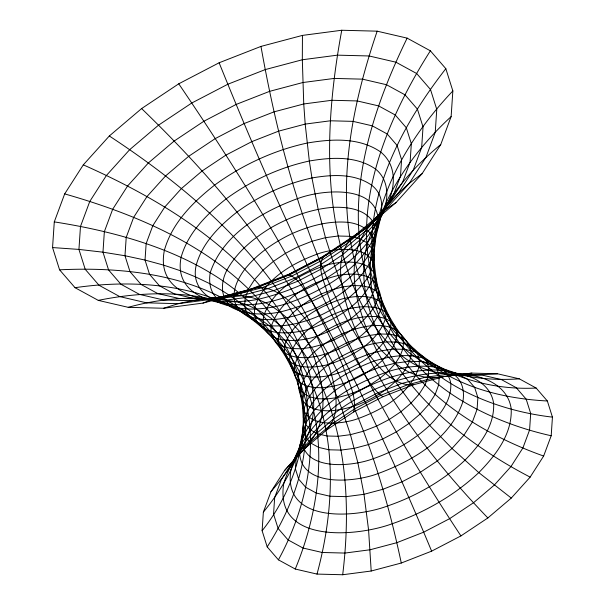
<?xml version="1.0" encoding="UTF-8"?>
<svg xmlns="http://www.w3.org/2000/svg" width="605" height="605" viewBox="0 0 605 605"><rect width="100%" height="100%" fill="white"/><g stroke="black" fill="none" stroke-linecap="round" stroke-linejoin="round"><path stroke-width="0.91" d="M302.447 35.4L260.967 46.411L219.123 62.776L178.747 83.808L141.608 108.567L109.316 135.981L83.301 164.847L64.682 193.902L54.284 221.884L52.559 247.566L59.577 269.822L75.035 287.693L98.267 300.375L128.237 307.332L163.653 308.255L202.962 303.097L244.443 292.094L286.286 275.721L326.662 254.697L363.802 229.938L396.086 202.524L422.108 173.658L440.727 144.603L451.126 116.614L452.85 90.939L445.832 68.675L430.367 50.812L407.142 38.13L377.165 31.173L341.749 30.25L302.447 35.4L302.318 59.759L303.748 103.969L305.192 124.093L309.329 161.013L311.953 177.953L318.162 209.3L325.467 237.682L333.733 263.477L338.203 275.472L347.784 297.721L352.897 307.998L363.749 326.836L375.455 343.375L381.657 350.703L394.861 363.219L401.924 368.241L409.335 372.309L417.125 375.365L425.36 377.233L434.08 377.792L471.862 373.111L497.552 373.784L519.294 378.828L536.136 388.032L547.351 400.986L552.441 417.132L551.193 435.759L543.645 456.049L530.146 477.126L511.278 498.066L487.857 517.948L460.919 535.909L431.63 551.155L401.281 563.028L371.198 571.014L342.687 574.75L317.005 574.084L295.263 569.04L278.413 559.837L267.198 546.882L262.109 530.736L263.364 512.11L270.904 491.812L284.403 470.735L310.017 442.399L330.761 424.793L354.613 408.889L380.553 395.383L407.43 384.863L434.08 377.792L471.862 373.111M267.198 546.882C294.575 503.897 313.466 451.451 302.417 400.147C296.737 387.306 295.588 372.045 305.827 361.049C315.349 349.244 328.099 340.517 341.727 334.073C357.169 327.509 374.813 322.503 391.42 327.562C402.862 332.652 407.709 345.606 417.405 353.108C452.056 386.028 500.766 398.536 547.351 400.986M342.687 574.75C352.049 498.112 345.901 414.107 300.912 348.782C285.348 327.199 263.727 308.905 237.599 302.024C201.465 295.285 163.615 297.426 128.237 307.332M341.749 30.25C325.581 117.99 320.763 213.043 357.782 296.412C369.617 321.58 385.892 345.788 409.479 361.298C435.426 378.397 468.043 375.516 497.552 373.784M317.005 574.084C337.053 500.07 338.944 412.875 291.398 348.533C247.596 289.855 163.849 286.989 98.267 300.375M303.279 449.795L326.7 429.913L353.638 411.96C357.313 396.101 347.746 380.537 342.861 365.881C333.279 343.224 322.253 321.21 310.811 299.437C271.282 224.924 226.164 153.519 178.747 83.808M377.165 31.173C348.533 115.351 330.307 211.886 366.781 296.647C378.76 322.941 397.198 347.202 422.653 361.639C452.313 376.325 486.45 381.173 519.294 378.828M295.263 569.04C324.257 498.966 332.856 409.835 283.344 346.665C233.5 286.846 147.68 277.135 75.035 287.693M407.142 38.13C368.649 117.045 338.467 213.028 374.404 298.416C400.185 361.087 471.56 391.48 536.136 388.032M278.413 559.837C314.35 494.3 328.061 405.063 277.105 343.254C226.391 278.24 136.738 266.056 59.577 269.822M430.367 50.812C381.127 128.101 337.598 235.368 391.057 321.656C396.865 334.119 414.183 342.226 410.553 357.835C406.885 370.956 396.835 380.923 386.436 389.128C370.252 400.858 351.21 409.139 331.162 410.757C320.816 411.105 308.542 409.6 302.417 400.147L297.698 382.912M262.109 530.736C305.654 476.264 321.164 394.8 278.534 335.238C228.07 262.933 137.373 234.959 54.284 221.884M445.832 68.675C395.973 132.76 351.165 219.018 381.891 301.282C406.197 372.68 481.981 408.972 552.441 417.132M263.364 512.11C286.929 483.66 304.852 448.532 307.295 411.219C307.953 381.543 297.244 352.624 281.234 327.986C231.995 254.894 146.682 217.255 64.682 193.902M326.7 429.913C340.744 414.599 336.183 391.76 331.207 373.648C324.114 349.887 313.209 327.471 301.184 305.858C259.114 231.972 202.516 167.434 141.608 108.567M270.904 491.812C292.344 466.273 315.182 436.545 313.617 401.342C312.634 372.37 301.146 344.82 286.059 320.446C238.884 246.999 161.467 199.574 83.301 164.847M452.85 90.939C399.33 147.242 354.628 228.894 381.445 307.945C407.241 379.418 480.65 419.999 551.193 435.759M163.653 308.255L178.256 303.665L191.808 300.708L232.577 295.474L262.252 287.602L292.185 275.888L321.066 260.846L347.641 243.134L370.736 223.525L398.461 193.086L409.29 183.345L422.108 173.658M284.403 470.735C296.291 456.367 312.082 444.418 318.873 426.533C322.858 415.34 323.698 403.293 322.465 391.526C319.024 363.416 306.985 337.182 292.805 312.966C248.126 239.346 180.54 182.801 109.316 135.981M451.126 116.614C398.461 165.006 350.265 241.781 378.745 315.197C405.917 386.247 474.615 431.471 543.645 456.049M440.727 144.603C409.078 170.466 381.763 203.696 367.734 242.401C360.156 268.892 364.074 297.38 373.92 322.737C402.408 392.811 464.625 443.034 530.146 477.126M377.656 216.166L386.035 209.148L396.086 202.524M363.802 229.938L357.169 233.659L351.838 238.083L322.14 257.881L289.863 274.693L256.407 287.783L223.237 296.586L213.391 299.059L178.256 303.665L146.591 302.84L119.798 296.624L99.038 285.28L85.214 269.316L78.937 249.419L80.48 226.459L89.774 201.442L106.419 175.465L129.682 149.662L158.54 125.159L191.747 103.024L227.835 84.231L265.24 69.59L302.318 59.759L337.461 55.153L369.118 55.97L395.912 62.194L416.679 73.53L430.495 89.502L436.772 109.399L435.229 132.359L425.935 157.368L409.29 183.345L386.035 209.148L351.838 238.083C339.995 250.039 339.254 268.257 341.704 283.942C345.334 306.062 353.796 327.033 363.386 347.172C394.687 410.719 438.89 467.098 487.857 517.948M286.286 275.721L326.662 254.697M357.169 233.659L323.97 255.786C316.014 266.911 324.635 281.779 327.456 293.44C334.905 314.025 344.253 333.862 353.94 353.471C385.589 416.52 422.101 477.027 460.919 535.909M353.638 411.96L382.92 396.706L413.268 384.833L443.352 376.854M244.443 292.094L250.47 289.22L287.874 274.587C299.853 277.884 304.784 292.449 311.961 301.509C323.403 320.113 333.665 339.413 343.678 358.81C375.765 421.617 404.579 486.042 431.63 551.155M202.962 303.097L213.391 299.059L250.47 289.22C267.947 283.095 284.675 295.573 295.905 307.794C310.962 324.212 322.563 343.421 333.045 362.977C365.707 425.746 386.686 493.983 401.281 563.028M413.268 384.833C393.431 385.998 379.653 368.195 368.649 354.152C354.114 334.126 342.566 312.12 332.13 289.734C296.972 212.521 275.804 129.704 260.967 46.411M52.559 247.566L78.937 249.419L102.979 252.187L124.978 255.749L145.034 260.067L163.388 265.058L180.177 270.662L195.476 276.848L209.481 283.541L222.277 290.71L233.976 298.303L244.647 306.296L254.357 314.668L263.16 323.395L271.063 332.478L278.088 341.901L284.259 351.656L289.591 361.745L294.068 372.166L299.558 388.796L303.642 393.522L309.783 396.872L317.701 398.71L327.063 398.952L337.454 397.591L348.42 394.687L359.476 390.354L370.147 384.803L379.963 378.254L388.493 371.009L395.375 363.378L400.291 355.702L403.043 348.306L403.497 341.515L401.644 335.631L395.027 326.239L389.219 316.423L384.236 306.183L380.069 295.512L376.06 290.876L370.041 287.587L362.266 285.787L353.078 285.545L342.891 286.883L332.13 289.734L321.285 293.985L310.811 299.437L301.184 305.858L292.805 312.966L286.059 320.446L281.234 327.986L278.534 335.238L278.088 341.901L279.911 347.671L286.044 357.313L291.368 367.386L295.868 377.883L299.838 382.466L305.797 385.725L313.496 387.51L322.586 387.745L332.674 386.421L343.33 383.6L354.069 379.395L364.437 373.996L373.966 367.636L382.254 360.603L388.939 353.191L393.719 345.727L396.388 338.55L396.827 331.956L395.027 326.239L391.057 321.656L385.098 318.396L377.399 316.612L368.309 316.377L358.221 317.701L347.565 320.521L336.826 324.726L326.458 330.126L316.929 336.478L308.633 343.519L301.955 350.93L297.176 358.387L294.506 365.571L294.068 372.166L295.868 377.883M382.92 396.706C370.071 387.752 363.907 372.052 355.521 359.287C343.39 337.908 332.198 316.007 321.285 293.985C284.07 218.36 250.697 140.904 219.123 62.776M511.278 498.066L478.805 472.611L452.011 448.471L429.686 425.368L411.029 403.119L395.352 381.558L388.493 371.009L376.62 350.333L367.174 330.217L363.363 320.378L357.646 301.131L354.56 282.49L354.091 273.422L354.417 264.536L355.604 255.854L357.721 247.385L360.905 239.164L365.208 231.201L370.736 223.525L398.461 193.086L413.344 169.854L421.662 147.476L423.039 126.944L417.427 109.15L405.063 94.864L386.497 84.723L362.524 79.157L334.21 78.423L302.78 82.545L269.611 91.34L236.154 104.431L203.877 121.242L174.179 141.041L148.361 162.957L127.557 186.037L112.674 209.277L104.355 231.647L102.979 252.187L108.59 269.981L120.955 284.267L139.521 294.408L163.486 299.967L191.808 300.708L232.577 295.474L241.433 295.663L249.865 296.987L257.911 299.362L265.587 302.734L272.938 306.969L279.986 312.014L286.77 317.791L299.581 331.366L311.477 347.399L317.088 356.3L327.691 375.811L337.454 397.591L342.014 409.335L350.454 434.662L357.865 462.772L363.998 494.3L368.581 530.01L371.198 571.014M303.279 417.246L303.166 429.467L305.555 437.029L310.811 443.102L318.706 447.413L328.901 449.78L340.94 450.097L354.303 448.343L368.4 444.599L382.625 439.033L396.351 431.887L408.98 423.47L419.953 414.153L428.801 404.337L435.131 394.46L438.663 384.946L439.253 376.219L436.863 368.649L431.607 362.577L421.783 355.536L412.882 347.883L404.821 339.662L398.4 336.161L390.127 334.24L380.348 333.983L369.489 335.404L358.031 338.445L346.476 342.967L335.329 348.775L325.066 355.611L316.15 363.181L308.966 371.152L303.823 379.184L300.957 386.905L300.481 393.999L302.356 405.441L303.279 417.246L305.48 424.226L310.335 429.83L317.617 433.808L327.018 435.993L338.127 436.281L350.454 434.662L363.469 431.214L376.59 426.079L389.257 419.484L400.903 411.718L411.029 403.119L419.189 394.067L425.028 384.954L428.295 376.174L428.832 368.12L426.631 361.14L421.783 355.536L414.501 351.558L405.093 349.372L393.984 349.085L381.657 350.703L368.649 354.152L355.521 359.287L342.861 365.881L331.207 373.648L321.081 382.247L312.921 391.299L307.083 400.419L303.823 409.192L303.279 417.246M374.48 243.323C374.956 257.117 373.709 271.524 364.172 282.391C352.518 296.843 336.917 307.522 320.242 315.402C304.202 322.374 286.755 327.214 269.127 325.626C254.206 324.159 243.951 312.097 230.906 306.1C219.842 297.327 220.855 281.529 226.928 270.117C236.91 251.99 253.313 238.559 270.7 227.866C289.886 216.908 311.091 209.035 333.242 207.318C347.618 206.842 364.671 208.929 373.179 222.065C378.148 234.876 375.07 249.706 370.23 262.162C361.094 278.739 346.09 291.02 330.186 300.806C312.634 310.834 293.236 318.033 272.968 319.606C259.825 320.045 244.223 318.132 236.434 306.115C230.293 293.486 237.137 279.563 244.76 269.263C257.412 253.586 274.345 241.992 292.442 233.439C309.851 225.877 328.787 220.621 347.92 222.345C359.756 223.646 372.846 230.308 374.48 243.323M126.218 237.372L124.978 255.749L129.999 271.668L141.063 284.448L157.678 293.523L179.125 298.499L216.242 298.961L241.433 295.663L268.023 288.608L294.839 278.111L320.71 264.642L344.517 248.768L365.208 231.201L381.884 212.703L389.348 202.872L402.665 182.082L410.107 162.064L411.339 143.695L406.318 127.768L395.262 114.995L378.647 105.913L357.2 100.937L331.865 100.279L303.748 103.969L274.073 111.842L244.14 123.549L215.251 138.59L188.684 156.309L165.589 175.919L146.97 196.565L133.652 217.354L126.218 237.372M146.145 243.611L145.034 260.067L149.533 274.337L159.448 285.787L174.331 293.917L193.539 298.371L206.902 299.422L227.268 299.951L249.865 296.987L273.717 290.657L297.773 281.249L320.99 269.157L342.339 254.924L360.905 239.164L375.864 222.564L393.817 194.076L400.48 176.138L401.591 159.682L397.092 145.419L387.177 133.97L372.294 125.84L353.086 121.378L330.383 120.788L305.192 124.093L278.61 131.141L251.793 141.638L225.915 155.114L202.108 170.981L181.417 188.548L164.742 207.054L152.808 225.673L146.145 243.611M164.386 250.296C153.957 302.205 223.517 305.797 257.911 299.362C310.365 287.08 363.703 256.77 386.565 205.859C395.519 188.223 397.455 165.596 380.613 151.938C359.151 137.146 331.555 138.885 307.068 143.075C273.657 150.312 242.166 165.021 214.586 185.138C192.934 202.221 172.009 222.98 164.386 250.296M181.069 257.39C171.994 303.211 234.566 308.996 265.587 302.734C292.669 296.866 318.2 284.94 340.554 268.628C357.638 255.091 374.261 238.839 380.795 217.445C388.977 202.078 390.338 180.797 375.44 168.976C356.148 155.682 331.343 157.247 309.329 161.013C279.291 167.517 250.992 180.744 226.202 198.826C206.736 214.178 187.921 232.834 181.069 257.39M196.285 264.877C190.658 287.798 208.99 300.814 228.766 305.82C244.163 315.092 262.804 315.364 279.986 312.014C318.389 302.613 361.556 280.062 375.213 240.457C378.397 222.08 389.983 199.574 371.583 185.138C354.182 173.143 331.812 174.558 311.953 177.953C284.872 183.822 259.341 195.748 236.986 212.06C219.434 225.907 202.463 242.734 196.285 264.877M210.207 272.704C203.242 317.096 263.969 312.339 290.438 302.326C326.337 289.107 364.883 266.571 377.641 228.289C384.606 183.897 323.879 188.654 297.41 198.674C261.511 211.886 222.965 234.43 210.207 272.704M245.207 297.993L244.647 306.296L246.916 313.496L251.922 319.274L261.118 326.73L269.505 334.731L277.105 343.254L283.344 346.665L291.398 348.533L300.912 348.782L311.477 347.399L322.616 344.442L333.862 340.04L344.706 334.391L354.689 327.744L363.363 320.378L370.351 312.619L375.357 304.814L378.148 297.297L378.609 290.392L376.212 279.162L374.707 267.576L374.109 255.635L371.841 248.443L366.842 242.665L359.332 238.559L349.637 236.313L338.18 236.01L325.467 237.682L312.051 241.236L298.522 246.53L285.462 253.336L273.445 261.337L263.009 270.208L254.592 279.54L248.572 288.94L245.207 297.993M254.879 306.947C249.91 338.581 293.183 335.193 312.051 328.054C337.628 318.638 365.102 302.576 374.192 275.298C379.154 243.664 335.881 247.052 317.02 254.191C291.436 263.606 263.969 279.669 254.879 306.947M263.644 316.143C258.978 345.863 299.634 342.68 317.353 335.972C341.386 327.123 367.19 312.036 375.728 286.415C380.386 256.694 339.738 259.878 322.019 266.586C297.985 275.434 272.182 290.521 263.644 316.143M271.524 325.581C268.658 336.509 277.529 344.721 283.919 352.307C293.599 358.977 306.047 358.19 317.088 356.3C343.33 349.864 371.924 334.837 381.445 307.945C382.262 298.114 379.274 286.967 372.574 279.616C362.546 272.704 349.645 273.52 338.203 275.472C311.015 282.149 281.385 297.713 271.524 325.581M284.705 345.13C280.501 371.878 317.096 369.012 333.045 362.977C354.674 355.014 377.898 341.432 385.582 318.366C389.779 291.618 353.191 294.484 337.242 300.519C315.613 308.482 292.389 322.064 284.705 345.13M274.662 497.59L273.558 514.084L278.066 528.384L287.995 539.857L302.916 548.009L322.17 552.478L344.918 553.068L370.169 549.756L396.82 542.685L423.697 532.173L449.628 518.667L473.488 502.755L494.232 485.149L510.945 466.606L522.902 447.942L529.587 429.966L530.691 413.465L526.184 399.171L516.254 387.692L501.333 379.547L482.079 375.077L447.791 374.291L425.36 377.233L401.69 383.51L377.807 392.857L354.764 404.851L333.567 418.985L315.137 434.632L300.284 451.103L293.304 460.942L281.348 479.614L274.662 497.59M290.029 355.241C285.84 381.891 322.306 379.04 338.203 373.028C359.756 365.087 382.904 351.558 390.565 328.568C394.747 301.91 358.281 304.769 342.385 310.781C320.832 318.722 297.683 332.251 290.029 355.241M283.73 483.66C274.118 544.077 356.511 536.93 392.259 523.733C424.188 512.737 454.075 495.707 478.805 472.611C495.571 455.474 512.276 434.216 511.202 408.92C508.457 387.495 487.38 377.172 468.005 374.813C443.904 370.54 419.189 373.429 396.025 380.969C346.877 397.644 299.346 432.121 283.73 483.66M290.869 470.244C282.467 523.771 355.695 518.039 387.616 505.961C416.081 496.161 442.724 480.975 464.769 460.39C479.712 445.121 494.603 426.17 493.642 403.618C491.358 385.582 473.647 375.592 457.047 373.557C435.199 366.615 411.839 370.82 390.429 377.323C346.468 392.388 302.908 422.986 290.869 470.244M296.246 457.297L295.459 468.996L298.658 479.137L305.707 487.282L316.286 493.06L329.944 496.229L346.09 496.652L363.998 494.3L382.904 489.286L401.97 481.83L420.369 472.248L437.294 460.965L452.011 448.471L463.869 435.313L472.346 422.071L477.088 409.32L477.874 397.621L474.675 387.472L467.627 379.335L457.047 373.557L444.879 369.352L433.8 364.225L422.653 361.639L409.479 361.298L394.861 363.219L379.433 367.311L363.87 373.398L348.858 381.218L335.041 390.429L323.032 400.623L313.36 411.355L306.433 422.161L302.568 432.567L300.11 444.743L296.246 457.297M302.855 397.924C298.031 428.703 340.131 425.406 358.485 418.463C383.381 409.298 410.107 393.673 418.947 367.129C423.78 336.35 381.672 339.647 363.318 346.589C338.429 355.755 311.704 371.387 302.855 397.924M300.11 444.743C293.334 487.917 352.382 483.289 378.125 473.549C413.033 460.7 450.513 438.784 462.923 401.561C469.692 358.387 410.644 363.015 384.901 372.756C349.993 385.604 312.513 407.52 300.11 444.743M302.568 432.567C296.427 471.703 349.955 467.514 373.293 458.681C394.097 451.519 413.57 440.417 429.686 425.368C440.614 414.206 451.496 400.351 450.801 383.873C449.114 369.617 434.579 364.429 423.712 358.266C407.415 353.086 389.991 356.224 374.019 361.079C342.937 372.877 303.695 394.974 302.568 432.567"/></g></svg>
